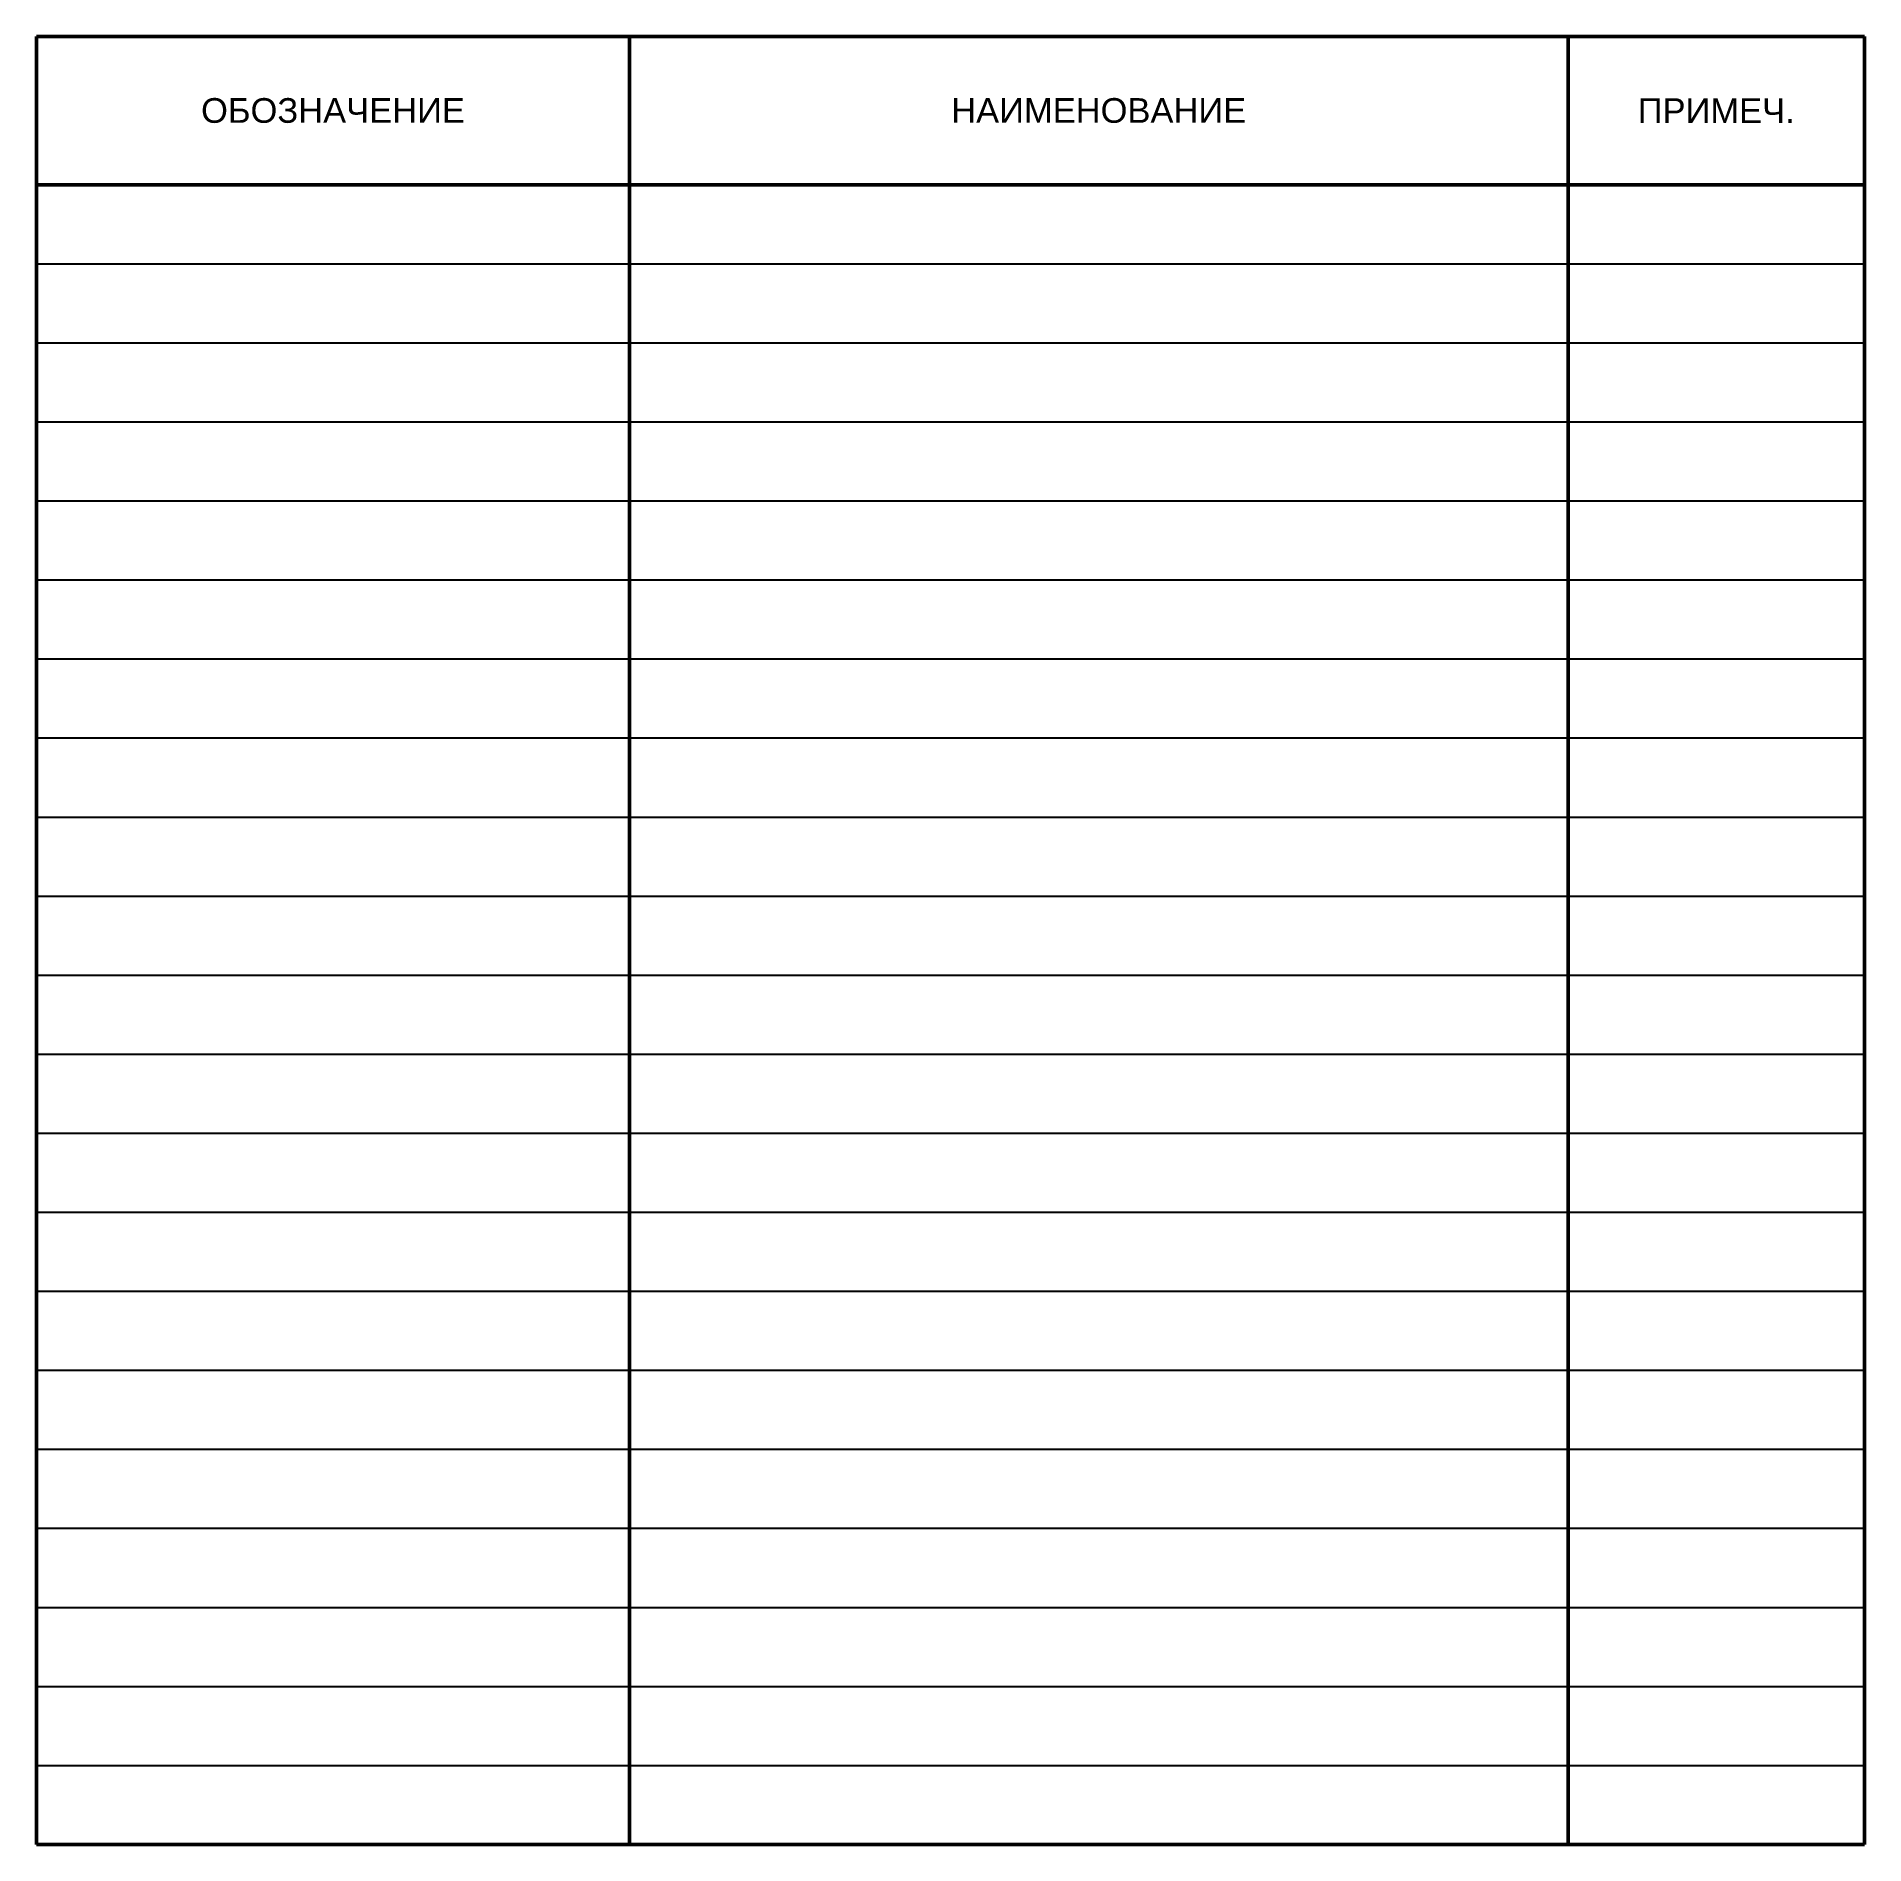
# Model space of a CAD drawing. Header units: millimetres. Extents: x 230 to 415, y 99 to 282.
import ezdxf

# ---------------------------------------------------------------- set-up
doc = ezdxf.new("R2010")
doc.units = ezdxf.units.MM
doc.styles.add('Спецификации', font='arial.ttf')

# ---------------------------------------------------------------- blocks, each defined once
blk = doc.blocks.new('*T13')
at = {"color": 7, "linetype": 'Continuous', "lineweight": 50}
for p, q in [((0, 0), (185, 0)), ((0, 0), (0, -183)), ((60, 0), (60, -183)), ((155, 0), (155, -183)), ((185, 0), (185, -183)), ((0, -15), (185, -15)), ((0, -183), (185, -183))]:
    blk.add_line(p, q, dxfattribs=at)
at = {"color": 7, "linetype": 'Continuous', "lineweight": 25}
for p, q in [((0, -23), (185, -23)), ((0, -31), (185, -31)), ((0, -39), (185, -39)), ((0, -47), (185, -47)), ((0, -55), (185, -55)), ((0, -63), (185, -63)), ((0, -71), (185, -71)), ((0, -79), (185, -79)), ((0, -87), (185, -87)), ((0, -95), (185, -95)), ((0, -103), (185, -103)), ((0, -111), (185, -111)), ((0, -119), (185, -119)), ((0, -127), (185, -127)), ((0, -135), (185, -135)), ((0, -143), (185, -143)), ((0, -151), (185, -151)), ((0, -159), (185, -159)), ((0, -167), (185, -167)), ((0, -175), (185, -175))]:
    blk.add_line(p, q, dxfattribs=at)
at = {"color": 1, "char_height": 2.5, "attachment_point": 5, "style": 'Спецификации'}
for s, insert, width in [('{\\fArial Cyr|b0|i0|c0;ОБОЗНАЧЕНИЕ', (30, -7.5), 59), ('{\\fArial Cyr|b0|i0|c0;НАИМЕНОВАНИЕ', (107.5, -7.5), 94), ('{\\fArial Cyr|b0|i0|c204|p34;ПРИМЕЧ.}', (170, -7.5), 29)]:
    blk.add_mtext(s, dxfattribs=dict(at, insert=insert, width=width))

msp = doc.modelspace()

# ---------------------------------------------------------------- block references
msp.add_blockref('*T13', (230, 282))

doc.saveas('drawing.dxf')
